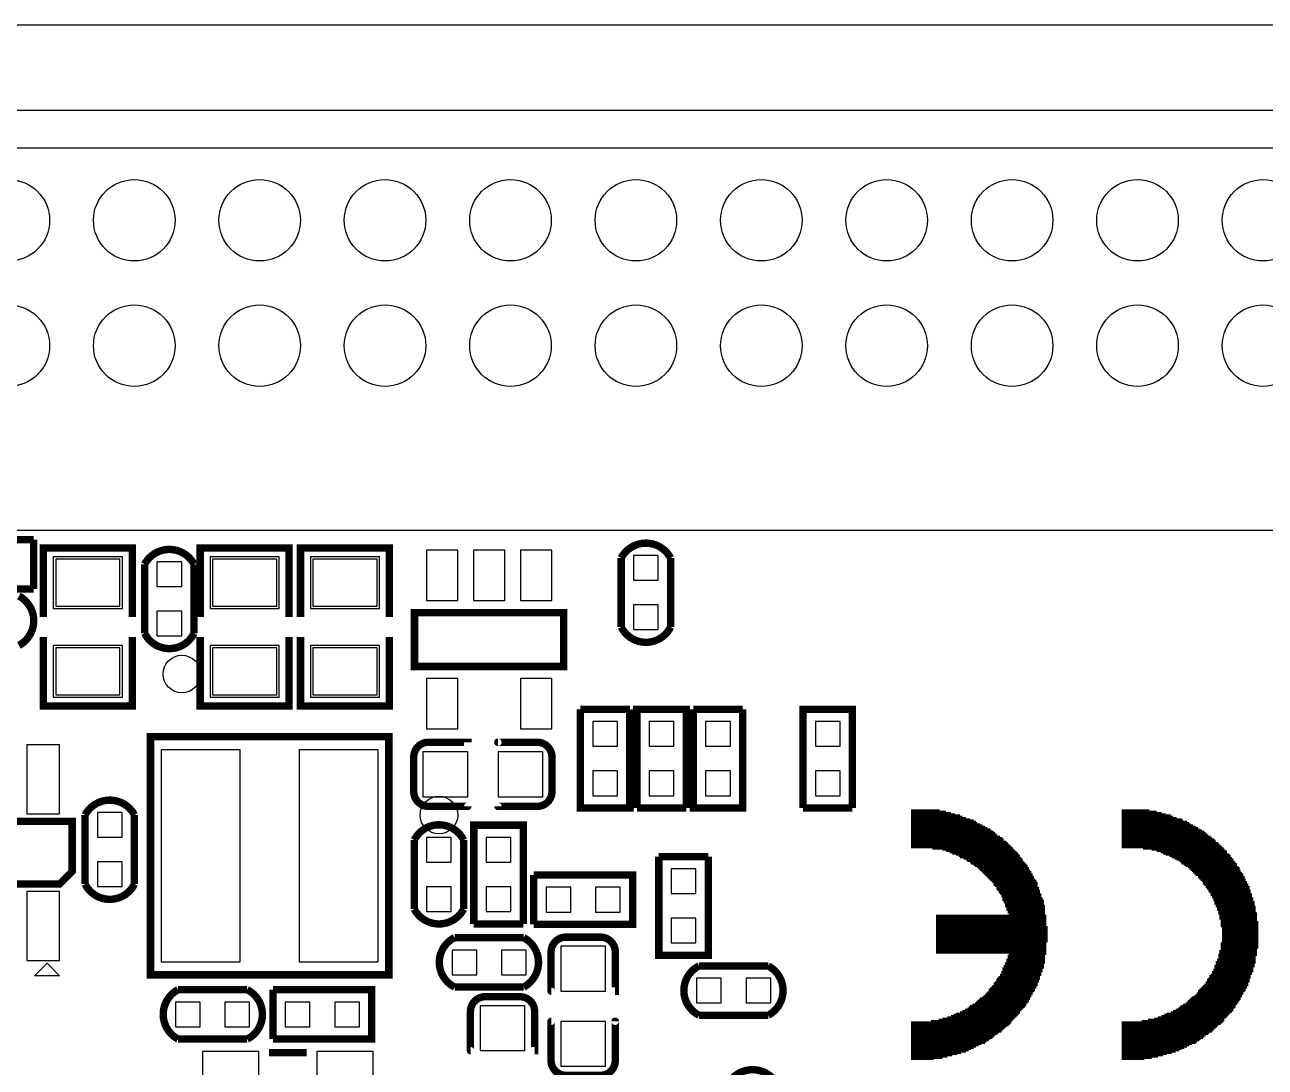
# Model space of a CAD drawing. Extents: x 0 to 85.5, y -2.2 to 58.2.
# Drawn here: x 13.77 to 38.9, y 36.61 to 57.73 of the extents above; entities that cross this region are included whole.
import ezdxf

# ---------------------------------------------------------------- set-up
doc = ezdxf.new("R2010")
doc.units = 0
for name, color, linetype in [('BG_DESIGN_OUTLINE', 251, 'CONTINUOUS'), ('BG_SILKSCREEN_BOTTOM', 85, 'CONTINUOUS'), ('PG_SILKSCREEN_BOTTOM', 23, 'CONTINUOUS'), ('PG_SILKSCREEN_BOTTOM_OUTLINE', 23, 'CONTINUOUS'), ('PIN_BOTTOM', 2, 'CONTINUOUS'), ('PIN_PASTEMASK_BOTTOM', 85, 'CONTINUOUS'), ('PKO_BOTTOM', 234, 'CONTINUOUS'), ('RKI_ALL', 43, 'CONTINUOUS')]:
    doc.layers.add(name, color=color, linetype=linetype)

msp = doc.modelspace()

# ---------------------------------------------------------------- linework, layer by layer
at = {"layer": 'BG_DESIGN_OUTLINE'}
msp.add_lwpolyline([(0, 2.99974), (0, 52.99964, -0.414203), (2.99974, 55.99938), (82.04962, 55.99938, -0.414224), (85.0011, 53.05044), (85.0011, 2.99974, -0.414339), (81.99882, 0), (2.99974, 0, -0.414163)], format="xyb", close=True, dxfattribs=at)
at = {"layer": 'BG_SILKSCREEN_BOTTOM', "const_width": 0.1016}
for points in [[(32.305244, 41.782746), (31.721044, 41.782746)], [(32.432244, 41.757346), (31.721044, 41.757346)], [(32.533844, 41.731946), (31.721044, 41.731946)], [(32.610044, 41.706546), (31.721044, 41.706546)], [(32.711644, 41.681146), (31.721044, 41.681146)], [(32.762444, 41.655746), (31.721044, 41.655746)], [(36.547044, 41.782746), (35.988244, 41.782746)], [(36.699444, 41.757346), (35.988244, 41.757346)], [(36.801044, 41.731946), (35.988244, 41.731946)], [(36.877244, 41.706546), (35.988244, 41.706546)], [(36.978844, 41.681146), (35.988244, 41.681146)], [(37.029644, 41.655746), (35.988244, 41.655746)], [(32.838644, 41.630346), (31.721044, 41.630346)], [(32.914844, 41.604946), (31.721044, 41.604946)], [(32.991044, 41.579546), (31.721044, 41.579546)], [(33.041844, 41.554146), (31.721044, 41.554146)], [(33.067244, 41.528746), (31.721044, 41.528746)], [(33.118044, 41.503346), (31.721044, 41.503346)], [(33.168844, 41.477946), (31.721044, 41.477946)], [(33.219644, 41.452546), (31.721044, 41.452546)], [(33.270444, 41.427146), (31.721044, 41.427146)], [(33.321244, 41.401746), (31.721044, 41.401746)], [(37.105844, 41.630346), (35.988244, 41.630346)], [(37.207444, 41.604946), (35.988244, 41.604946)], [(37.232844, 41.579546), (35.988244, 41.579546)], [(37.309044, 41.554146), (35.988244, 41.554146)], [(37.359844, 41.528746), (35.988244, 41.528746)], [(37.385244, 41.503346), (35.988244, 41.503346)], [(37.436044, 41.477946), (35.988244, 41.477946)], [(37.486844, 41.452546), (35.988244, 41.452546)], [(37.537644, 41.427146), (35.988244, 41.427146)], [(37.563044, 41.401746), (35.988244, 41.401746)], [(33.346644, 41.376346), (31.721044, 41.376346)], [(33.397444, 41.350946), (31.721044, 41.350946)], [(33.422844, 41.325546), (31.721044, 41.325546)], [(33.448244, 41.300146), (31.721044, 41.300146)], [(33.473644, 41.274746), (31.721044, 41.274746)], [(33.524444, 41.249346), (31.721044, 41.249346)], [(33.575244, 41.223946), (31.721044, 41.223946)], [(33.600644, 41.198546), (31.721044, 41.198546)], [(33.600644, 41.173146), (31.721044, 41.173146)], [(37.613844, 41.376346), (35.988244, 41.376346)], [(37.664644, 41.350946), (35.988244, 41.350946)], [(37.690044, 41.325546), (35.988244, 41.325546)], [(37.715444, 41.300146), (35.988244, 41.300146)], [(37.740844, 41.274746), (35.988244, 41.274746)], [(37.791644, 41.249346), (35.988244, 41.249346)], [(37.817044, 41.223946), (35.988244, 41.223946)], [(37.867844, 41.198546), (35.988244, 41.198546)], [(37.893244, 41.173146), (35.988244, 41.173146)], [(33.651444, 41.147746), (31.721044, 41.147746)], [(33.676844, 41.122346), (31.721044, 41.122346)], [(33.702244, 41.096946), (31.721044, 41.096946)], [(33.727644, 41.071546), (32.152844, 41.071546)], [(33.753044, 41.046146), (32.356044, 41.046146)], [(33.778444, 41.020746), (32.432244, 41.020746)], [(33.803844, 40.995346), (32.508444, 40.995346)], [(33.829244, 40.969946), (32.559244, 40.969946)], [(33.854644, 40.944546), (32.635444, 40.944546)], [(33.880044, 40.919146), (32.686244, 40.919146)], [(37.893244, 41.147746), (35.988244, 41.147746)], [(37.944044, 41.122346), (35.988244, 41.122346)], [(37.969444, 41.096946), (35.988244, 41.096946)], [(37.994844, 41.071546), (36.420044, 41.071546)], [(38.020244, 41.046146), (36.597844, 41.046146)], [(38.045644, 41.020746), (36.699444, 41.020746)], [(38.071044, 40.995346), (36.775644, 40.995346)], [(38.096444, 40.969946), (36.826444, 40.969946)], [(38.121844, 40.944546), (36.877244, 40.944546)], [(38.121844, 40.919146), (36.953444, 40.919146)], [(33.905444, 40.893746), (32.711644, 40.893746)], [(33.930844, 40.868346), (32.787844, 40.868346)], [(33.930844, 40.842946), (32.838644, 40.842946)], [(33.956244, 40.817546), (32.864044, 40.817546)], [(33.981644, 40.792146), (32.914844, 40.792146)], [(33.981644, 40.766746), (32.940244, 40.766746)], [(34.007044, 40.741346), (32.991044, 40.741346)], [(34.032444, 40.715946), (33.016444, 40.715946)], [(34.057844, 40.690546), (33.067244, 40.690546)], [(34.083244, 40.665146), (33.092644, 40.665146)], [(38.172644, 40.893746), (37.004244, 40.893746)], [(38.198044, 40.868346), (37.055044, 40.868346)], [(38.198044, 40.842946), (37.105844, 40.842946)], [(38.223444, 40.817546), (37.156644, 40.817546)], [(38.248844, 40.792146), (37.182044, 40.792146)], [(38.248844, 40.766746), (37.207444, 40.766746)], [(38.274244, 40.741346), (37.258244, 40.741346)], [(38.299644, 40.715946), (37.283644, 40.715946)], [(38.325044, 40.690546), (37.334444, 40.690546)], [(38.325044, 40.665146), (37.359844, 40.665146)], [(34.083244, 40.639746), (33.118044, 40.639746)], [(34.108644, 40.614346), (33.143444, 40.614346)], [(34.108644, 40.588946), (33.168844, 40.588946)], [(34.134044, 40.563546), (33.194244, 40.563546)], [(34.159444, 40.538146), (33.219644, 40.538146)], [(34.159444, 40.512746), (33.245044, 40.512746)], [(34.184844, 40.487346), (33.270444, 40.487346)], [(34.184844, 40.461946), (33.295844, 40.461946)], [(34.210244, 40.436546), (33.321244, 40.436546)], [(34.210244, 40.411146), (33.346644, 40.411146)], [(38.350444, 40.639746), (37.385244, 40.639746)], [(38.375844, 40.614346), (37.410644, 40.614346)], [(38.375844, 40.588946), (37.436044, 40.588946)], [(38.401244, 40.563546), (37.461444, 40.563546)], [(38.401244, 40.538146), (37.486844, 40.538146)], [(38.426644, 40.512746), (37.537644, 40.512746)], [(38.452044, 40.487346), (37.537644, 40.487346)], [(38.452044, 40.461946), (37.563044, 40.461946)], [(38.477444, 40.436546), (37.588444, 40.436546)], [(38.477444, 40.411146), (37.613844, 40.411146)], [(34.235644, 40.385746), (33.372044, 40.385746)], [(34.261044, 40.360346), (33.397444, 40.360346)], [(34.261044, 40.334946), (33.397444, 40.334946)], [(34.286444, 40.309546), (33.422844, 40.309546)], [(34.286444, 40.284146), (33.448244, 40.284146)], [(34.286444, 40.258746), (33.448244, 40.258746)], [(34.286444, 40.233346), (33.473644, 40.233346)], [(34.311844, 40.207946), (33.499044, 40.207946)], [(34.311844, 40.182546), (33.499044, 40.182546)], [(34.337244, 40.157146), (33.524444, 40.157146)], [(38.502844, 40.385746), (37.639244, 40.385746)], [(38.502844, 40.360346), (37.639244, 40.360346)], [(38.528244, 40.334946), (37.664644, 40.334946)], [(38.528244, 40.309546), (37.690044, 40.309546)], [(38.553644, 40.284146), (37.690044, 40.284146)], [(38.553644, 40.258746), (37.715444, 40.258746)], [(38.579044, 40.233346), (37.740844, 40.233346)], [(38.579044, 40.207946), (37.740844, 40.207946)], [(38.579044, 40.182546), (37.766244, 40.182546)], [(38.604444, 40.157146), (37.791644, 40.157146)], [(34.337244, 40.131746), (33.549844, 40.131746)], [(34.337244, 40.106346), (33.549844, 40.106346)], [(34.362644, 40.080946), (33.575244, 40.080946)], [(34.362644, 40.055546), (33.575244, 40.055546)], [(34.362644, 40.030146), (33.575244, 40.030146)], [(34.388044, 40.004746), (33.600644, 40.004746)], [(34.388044, 39.979346), (33.600644, 39.979346)], [(34.413444, 39.953946), (33.626044, 39.953946)], [(34.413444, 39.928546), (33.626044, 39.928546)], [(34.413444, 39.903146), (33.626044, 39.903146)], [(38.604444, 40.131746), (37.791644, 40.131746)], [(38.604444, 40.106346), (37.817044, 40.106346)], [(38.629844, 40.080946), (37.817044, 40.080946)], [(38.629844, 40.055546), (37.842444, 40.055546)], [(38.629844, 40.030146), (37.842444, 40.030146)], [(38.655244, 40.004746), (37.867844, 40.004746)], [(38.655244, 39.979346), (37.867844, 39.979346)], [(38.655244, 39.953946), (37.867844, 39.953946)], [(38.680644, 39.928546), (37.893244, 39.928546)], [(38.680644, 39.903146), (37.893244, 39.903146)], [(34.464244, 39.649146), (32.229044, 39.649146)], [(34.413444, 39.877746), (33.651444, 39.877746)], [(34.438844, 39.852346), (33.651444, 39.852346)], [(34.438844, 39.826946), (33.651444, 39.826946)], [(34.438844, 39.801546), (33.676844, 39.801546)], [(34.438844, 39.776146), (33.676844, 39.776146)], [(34.438844, 39.750746), (33.702244, 39.750746)], [(34.438844, 39.725346), (33.702244, 39.725346)], [(34.438844, 39.699946), (33.702244, 39.699946)], [(34.438844, 39.674546), (33.702244, 39.674546)], [(38.680644, 39.877746), (37.918644, 39.877746)], [(38.680644, 39.852346), (37.918644, 39.852346)], [(38.706044, 39.826946), (37.918644, 39.826946)], [(38.706044, 39.801546), (37.944044, 39.801546)], [(38.706044, 39.776146), (37.944044, 39.776146)], [(38.706044, 39.750746), (37.944044, 39.750746)], [(38.706044, 39.725346), (37.969444, 39.725346)], [(38.731444, 39.699946), (37.969444, 39.699946)], [(38.731444, 39.674546), (37.969444, 39.674546)], [(38.731444, 39.649146), (37.969444, 39.649146)], [(34.464244, 39.623746), (32.229044, 39.623746)], [(34.464244, 39.598346), (32.229044, 39.598346)], [(34.464244, 39.572946), (32.229044, 39.572946)], [(34.464244, 39.547546), (32.229044, 39.547546)], [(34.464244, 39.522146), (32.229044, 39.522146)], [(34.464244, 39.496746), (32.229044, 39.496746)], [(34.464244, 39.471346), (32.229044, 39.471346)], [(34.464244, 39.445946), (32.229044, 39.445946)], [(34.489644, 39.420546), (32.229044, 39.420546)], [(34.489644, 39.395146), (32.229044, 39.395146)], [(38.731444, 39.623746), (37.994844, 39.623746)], [(38.731444, 39.598346), (37.994844, 39.598346)], [(38.731444, 39.572946), (37.994844, 39.572946)], [(38.731444, 39.547546), (37.994844, 39.547546)], [(38.756844, 39.522146), (37.994844, 39.522146)], [(38.756844, 39.496746), (37.994844, 39.496746)], [(38.756844, 39.471346), (38.020244, 39.471346)], [(38.756844, 39.445946), (38.020244, 39.445946)], [(38.756844, 39.420546), (38.020244, 39.420546)], [(38.756844, 39.395146), (38.020244, 39.395146)], [(34.489644, 39.369746), (32.229044, 39.369746)], [(34.489644, 39.344346), (32.229044, 39.344346)], [(34.489644, 39.318946), (32.229044, 39.318946)], [(34.489644, 39.293546), (32.229044, 39.293546)], [(34.489644, 39.268146), (32.229044, 39.268146)], [(34.489644, 39.242746), (32.229044, 39.242746)], [(34.489644, 39.217346), (32.229044, 39.217346)], [(34.489644, 39.191946), (32.229044, 39.191946)], [(34.464244, 39.166546), (32.229044, 39.166546)], [(34.464244, 39.141146), (32.229044, 39.141146)], [(38.756844, 39.369746), (38.020244, 39.369746)], [(38.756844, 39.344346), (38.020244, 39.344346)], [(38.756844, 39.318946), (38.020244, 39.318946)], [(38.756844, 39.293546), (38.020244, 39.293546)], [(38.756844, 39.268146), (38.020244, 39.268146)], [(38.756844, 39.242746), (38.020244, 39.242746)], [(38.756844, 39.217346), (38.020244, 39.217346)], [(38.756844, 39.191946), (38.020244, 39.191946)], [(38.756844, 39.166546), (38.020244, 39.166546)], [(38.756844, 39.141146), (38.020244, 39.141146)], [(34.464244, 39.115746), (32.229044, 39.115746)], [(34.464244, 39.090346), (32.229044, 39.090346)], [(34.464244, 39.064946), (32.229044, 39.064946)], [(34.464244, 39.039546), (32.229044, 39.039546)], [(34.464244, 39.014146), (32.229044, 39.014146)], [(34.464244, 38.988746), (32.229044, 38.988746)], [(34.464244, 38.963346), (32.229044, 38.963346)], [(34.464244, 38.937946), (33.702244, 38.937946)], [(34.438844, 38.912546), (33.702244, 38.912546)], [(38.731444, 38.937946), (37.969444, 38.937946)], [(38.731444, 38.912546), (37.969444, 38.912546)], [(38.756844, 39.090346), (37.994844, 39.090346)], [(38.756844, 39.064946), (37.994844, 39.064946)], [(38.731444, 39.039546), (37.994844, 39.039546)], [(38.731444, 39.014146), (37.994844, 39.014146)], [(38.731444, 38.988746), (37.994844, 38.988746)], [(38.731444, 38.963346), (37.994844, 38.963346)], [(38.756844, 39.115746), (38.020244, 39.115746)], [(34.413444, 38.683946), (33.626044, 38.683946)], [(34.413444, 38.658546), (33.626044, 38.658546)], [(34.438844, 38.760146), (33.651444, 38.760146)], [(34.413444, 38.734746), (33.651444, 38.734746)], [(34.413444, 38.709346), (33.651444, 38.709346)], [(34.438844, 38.836346), (33.676844, 38.836346)], [(34.438844, 38.810946), (33.676844, 38.810946)], [(34.438844, 38.785546), (33.676844, 38.785546)], [(34.438844, 38.887146), (33.702244, 38.887146)], [(34.438844, 38.861746), (33.702244, 38.861746)], [(38.680644, 38.709346), (37.893244, 38.709346)], [(38.680644, 38.683946), (37.893244, 38.683946)], [(38.655244, 38.658546), (37.893244, 38.658546)], [(38.706044, 38.760146), (37.918644, 38.760146)], [(38.680644, 38.734746), (37.918644, 38.734746)], [(38.706044, 38.861746), (37.944044, 38.861746)], [(38.706044, 38.836346), (37.944044, 38.836346)], [(38.706044, 38.810946), (37.944044, 38.810946)], [(38.706044, 38.785546), (37.944044, 38.785546)], [(38.706044, 38.887146), (37.969444, 38.887146)], [(34.311844, 38.404546), (33.499044, 38.404546)], [(34.337244, 38.455346), (33.524444, 38.455346)], [(34.337244, 38.429946), (33.524444, 38.429946)], [(34.362644, 38.506146), (33.549844, 38.506146)], [(34.337244, 38.480746), (33.549844, 38.480746)], [(34.388044, 38.582346), (33.575244, 38.582346)], [(34.362644, 38.556946), (33.575244, 38.556946)], [(34.362644, 38.531546), (33.575244, 38.531546)], [(34.388044, 38.633146), (33.600644, 38.633146)], [(34.388044, 38.607746), (33.600644, 38.607746)], [(38.579044, 38.429946), (37.766244, 38.429946)], [(38.579044, 38.404546), (37.766244, 38.404546)], [(38.604444, 38.455346), (37.791644, 38.455346)], [(38.604444, 38.506146), (37.817044, 38.506146)], [(38.604444, 38.480746), (37.817044, 38.480746)], [(38.629844, 38.556946), (37.842444, 38.556946)], [(38.629844, 38.531546), (37.842444, 38.531546)], [(38.655244, 38.633146), (37.867844, 38.633146)], [(38.655244, 38.607746), (37.867844, 38.607746)], [(38.655244, 38.582346), (37.867844, 38.582346)], [(34.184844, 38.150546), (33.295844, 38.150546)], [(34.210244, 38.175946), (33.321244, 38.175946)], [(34.235644, 38.201346), (33.346644, 38.201346)], [(34.235644, 38.226746), (33.372044, 38.226746)], [(34.261044, 38.277546), (33.397444, 38.277546)], [(34.261044, 38.252146), (33.397444, 38.252146)], [(34.286444, 38.302946), (33.422844, 38.302946)], [(34.286444, 38.353746), (33.448244, 38.353746)], [(34.286444, 38.328346), (33.448244, 38.328346)], [(34.311844, 38.379146), (33.473644, 38.379146)], [(38.452044, 38.150546), (37.563044, 38.150546)], [(38.477444, 38.175946), (37.588444, 38.175946)], [(38.502844, 38.201346), (37.613844, 38.201346)], [(38.502844, 38.226746), (37.639244, 38.226746)], [(38.528244, 38.252146), (37.664644, 38.252146)], [(38.553644, 38.302946), (37.690044, 38.302946)], [(38.528244, 38.277546), (37.690044, 38.277546)], [(38.553644, 38.353746), (37.715444, 38.353746)], [(38.553644, 38.328346), (37.715444, 38.328346)], [(38.579044, 38.379146), (37.740844, 38.379146)], [(34.057844, 37.896546), (33.041844, 37.896546)], [(34.057844, 37.921946), (33.067244, 37.921946)], [(34.083244, 37.947346), (33.092644, 37.947346)], [(34.108644, 37.972746), (33.118044, 37.972746)], [(34.108644, 37.998146), (33.168844, 37.998146)], [(34.134044, 38.023546), (33.194244, 38.023546)], [(34.134044, 38.048946), (33.219644, 38.048946)], [(34.159444, 38.074346), (33.245044, 38.074346)], [(34.159444, 38.099746), (33.270444, 38.099746)], [(34.184844, 38.125146), (33.295844, 38.125146)], [(38.299644, 37.896546), (37.309044, 37.896546)], [(38.325044, 37.921946), (37.334444, 37.921946)], [(38.350444, 37.947346), (37.359844, 37.947346)], [(38.350444, 37.972746), (37.385244, 37.972746)], [(38.375844, 37.998146), (37.410644, 37.998146)], [(38.401244, 38.023546), (37.461444, 38.023546)], [(38.401244, 38.048946), (37.486844, 38.048946)], [(38.426644, 38.074346), (37.512244, 38.074346)], [(38.452044, 38.125146), (37.537644, 38.125146)], [(38.426644, 38.099746), (37.537644, 38.099746)], [(33.829244, 37.642546), (32.584644, 37.642546)], [(33.854644, 37.667946), (32.635444, 37.667946)], [(33.880044, 37.693346), (32.711644, 37.693346)], [(33.905444, 37.718746), (32.762444, 37.718746)], [(33.930844, 37.744146), (32.813244, 37.744146)], [(33.930844, 37.769546), (32.864044, 37.769546)], [(33.956244, 37.794946), (32.889444, 37.794946)], [(33.981644, 37.820346), (32.914844, 37.820346)], [(34.007044, 37.845746), (32.965644, 37.845746)], [(34.032444, 37.871146), (33.016444, 37.871146)], [(38.096444, 37.642546), (36.851844, 37.642546)], [(38.121844, 37.667946), (36.902644, 37.667946)], [(38.147244, 37.693346), (36.978844, 37.693346)], [(38.172644, 37.718746), (37.029644, 37.718746)], [(38.198044, 37.744146), (37.080444, 37.744146)], [(38.223444, 37.769546), (37.131244, 37.769546)], [(38.248844, 37.794946), (37.156644, 37.794946)], [(38.248844, 37.820346), (37.182044, 37.820346)], [(38.274244, 37.845746), (37.232844, 37.845746)], [(38.299644, 37.871146), (37.283644, 37.871146)], [(33.702244, 37.490146), (31.721044, 37.490146)], [(33.651444, 37.464746), (31.721044, 37.464746)], [(33.626044, 37.439346), (31.721044, 37.439346)], [(33.600644, 37.413946), (31.721044, 37.413946)], [(33.575244, 37.388546), (31.721044, 37.388546)], [(33.727644, 37.515546), (32.127444, 37.515546)], [(33.753044, 37.540946), (32.279844, 37.540946)], [(33.753044, 37.566346), (32.356044, 37.566346)], [(33.778444, 37.591746), (32.457644, 37.591746)], [(33.803844, 37.617146), (32.533844, 37.617146)], [(37.944044, 37.490146), (35.988244, 37.490146)], [(37.918644, 37.464746), (35.988244, 37.464746)], [(37.893244, 37.439346), (35.988244, 37.439346)], [(37.867844, 37.413946), (35.988244, 37.413946)], [(37.842444, 37.388546), (35.988244, 37.388546)], [(37.994844, 37.515546), (36.394644, 37.515546)], [(38.020244, 37.540946), (36.521644, 37.540946)], [(38.045644, 37.566346), (36.648644, 37.566346)], [(38.071044, 37.591746), (36.724844, 37.591746)], [(38.071044, 37.617146), (36.801044, 37.617146)], [(33.549844, 37.363146), (31.721044, 37.363146)], [(33.499044, 37.337746), (31.721044, 37.337746)], [(33.473644, 37.312346), (31.721044, 37.312346)], [(33.422844, 37.286946), (31.721044, 37.286946)], [(33.397444, 37.261546), (31.721044, 37.261546)], [(33.372044, 37.236146), (31.721044, 37.236146)], [(33.321244, 37.210746), (31.721044, 37.210746)], [(33.295844, 37.185346), (31.721044, 37.185346)], [(33.245044, 37.159946), (31.721044, 37.159946)], [(33.219644, 37.134546), (31.721044, 37.134546)], [(37.817044, 37.363146), (35.988244, 37.363146)], [(37.766244, 37.337746), (35.988244, 37.337746)], [(37.740844, 37.312346), (35.988244, 37.312346)], [(37.690044, 37.286946), (35.988244, 37.286946)], [(37.664644, 37.261546), (35.988244, 37.261546)], [(37.639244, 37.236146), (35.988244, 37.236146)], [(37.588444, 37.210746), (35.988244, 37.210746)], [(37.563044, 37.185346), (35.988244, 37.185346)], [(37.512244, 37.159946), (35.988244, 37.159946)], [(37.486844, 37.134546), (35.988244, 37.134546)], [(33.143444, 37.109146), (31.721044, 37.109146)], [(33.092644, 37.083746), (31.721044, 37.083746)], [(33.041844, 37.058346), (31.721044, 37.058346)], [(32.991044, 37.032946), (31.721044, 37.032946)], [(32.940244, 37.007546), (31.721044, 37.007546)], [(32.889444, 36.982146), (31.721044, 36.982146)], [(32.838644, 36.956746), (31.721044, 36.956746)], [(32.737044, 36.931346), (31.721044, 36.931346)], [(32.660844, 36.905946), (31.721044, 36.905946)], [(32.559244, 36.880546), (31.721044, 36.880546)], [(37.410644, 37.109146), (35.988244, 37.109146)], [(37.359844, 37.083746), (35.988244, 37.083746)], [(37.309044, 37.058346), (35.988244, 37.058346)], [(37.258244, 37.032946), (35.988244, 37.032946)], [(37.207444, 37.007546), (35.988244, 37.007546)], [(37.156644, 36.982146), (35.988244, 36.982146)], [(37.080444, 36.956746), (35.988244, 36.956746)], [(37.004244, 36.931346), (35.988244, 36.931346)], [(36.902644, 36.905946), (35.988244, 36.905946)], [(36.826444, 36.880546), (35.988244, 36.880546)], [(32.457644, 36.855146), (31.721044, 36.855146)], [(32.356044, 36.829746), (31.721044, 36.829746)], [(32.178244, 36.804346), (31.721044, 36.804346)], [(36.724844, 36.855146), (35.988244, 36.855146)], [(36.597844, 36.829746), (35.988244, 36.829746)], [(36.445444, 36.804346), (35.988244, 36.804346)]]:
    msp.add_lwpolyline(points, dxfattribs=at)
at = {"layer": 'PG_SILKSCREEN_BOTTOM'}
for points, const_width in [([(14.149578, 45.729398), (14.149578, 47.129446), (15.949422, 47.129446), (15.949422, 45.729398)], 0.150114), ([(19.124422, 45.729398), (19.124422, 47.129446), (17.324578, 47.129446), (17.324578, 45.729398)], 0.150114), ([(21.156422, 45.729398), (21.156422, 47.129446), (19.356578, 47.129446), (19.356578, 45.729398)], 0.150114), ([(21.6662, 45.8216), (21.6662, 44.7294), (24.6888, 44.7294), (24.6888, 45.8216), (21.6662, 45.8216)], 0.14986), ([(14.149578, 45.329602), (14.149578, 43.929554), (15.949422, 43.929554), (15.949422, 45.329602)], 0.150114), ([(19.124422, 45.329602), (19.124422, 43.929554), (17.324578, 43.929554), (17.324578, 45.329602)], 0.150114), ([(21.156422, 45.329602), (21.156422, 43.929554), (19.356578, 43.929554), (19.356578, 45.329602)], 0.150114), ([(16.3195, 38.481), (21.1455, 38.481), (21.1455, 43.307), (16.3195, 43.307), (16.3195, 38.481)], 0.1524), ([(14.732, 41.5925), (11.684, 41.5925), (11.684, 40.3225), (14.478, 40.3225), (14.732, 40.5765), (14.732, 41.5925)], 0.14986), ([(19.4818, 36.9062), (18.7198, 36.9062)], 0.150114)]:
    msp.add_lwpolyline(points, dxfattribs=dict(at, const_width=const_width))
at = {"layer": 'PG_SILKSCREEN_BOTTOM', "const_width": 0.150114}
for points in [[(22.7457, 43.1927), (22.7457, 43.194986), (21.950426, 43.194986, 0.414141), (21.650452, 42.895012), (21.650452, 42.194988, 0.414141), (21.950426, 41.895014), (22.743414, 41.895014, 0.414214), (22.7457, 41.8973)], [(23.3553, 43.1927, -1), (23.3553, 43.194986), (24.150574, 43.194986, -0.414141), (24.450548, 42.895012), (24.450548, 42.194988, -0.414141), (24.150574, 41.895014), (23.357586, 41.895014, -0.414214), (23.3553, 41.8973)], [(25.7302, 38.1508), (25.732486, 38.1508), (25.732486, 38.946074, 0.414141), (25.432512, 39.246048), (24.732488, 39.246048, 0.414141), (24.432514, 38.946074), (24.432514, 38.153086, 0.414214), (24.4348, 38.1508)], [(24.09698, 36.9443), (24.099266, 36.9443), (24.099266, 37.739574, 0.414141), (23.799292, 38.039548), (23.099268, 38.039548, 0.414141), (22.799294, 37.739574), (22.799294, 36.946586, 0.414214), (22.80158, 36.9443)], [(25.7302, 37.5412, -1), (25.732486, 37.5412), (25.732486, 36.745926, -0.414141), (25.432512, 36.445952), (24.732488, 36.445952, -0.414141), (24.432514, 36.745926), (24.432514, 37.538914, -0.414214), (24.4348, 37.5412)]]:
    msp.add_lwpolyline(points, format="xyb", dxfattribs=at)
at = {"layer": 'PG_SILKSCREEN_BOTTOM'}
msp.add_lwpolyline([(14.224, 38.717474), (14.478, 38.463474), (13.97, 38.463474)], close=True, dxfattribs=at)
at = {"layer": 'PG_SILKSCREEN_BOTTOM_OUTLINE', "const_width": 0.150114}
for points in [[(13.95476, 46.29912), (11.95324, 46.29912), (11.95324, 47.29988), (13.95476, 47.29988)], [(13.95476, 47.29988), (13.95476, 46.29912)], [(25.852374, 45.527976), (25.852374, 46.928024)], [(26.852626, 45.527976), (26.852626, 46.928024)], [(16.200374, 45.400976), (16.200374, 46.801024)], [(17.200626, 45.400976), (17.200626, 46.801024)], [(26.02738, 43.86326), (26.02738, 41.86174), (25.02662, 41.86174), (25.02662, 43.86326)], [(25.02662, 43.86326), (26.02738, 43.86326)], [(26.16962, 41.86174), (26.16962, 43.86326), (27.17038, 43.86326), (27.17038, 41.86174)], [(28.31338, 43.86326), (28.31338, 41.86174), (27.31262, 41.86174), (27.31262, 43.86326)], [(27.31262, 43.86326), (28.31338, 43.86326)], [(29.53512, 41.86174), (29.53512, 43.86326), (30.53588, 43.86326), (30.53588, 41.86174)], [(14.993874, 40.320976), (14.993874, 41.721024)], [(15.994126, 40.320976), (15.994126, 41.721024)], [(27.17038, 41.86174), (26.16962, 41.86174)], [(30.53588, 41.86174), (29.53512, 41.86174)], [(22.86762, 39.51224), (22.86762, 41.51376), (23.86838, 41.51376), (23.86838, 39.51224)], [(21.661374, 41.213024), (21.661374, 39.812976)], [(22.661626, 41.213024), (22.661626, 39.812976)], [(27.61488, 40.87876), (27.61488, 38.87724), (26.61412, 38.87724), (26.61412, 40.87876)], [(26.61412, 40.87876), (27.61488, 40.87876)], [(24.08174, 40.50538), (26.08326, 40.50538), (26.08326, 39.50462), (24.08174, 39.50462)], [(24.08174, 39.50462), (24.08174, 40.50538)], [(23.86838, 39.51224), (22.86762, 39.51224)], [(22.477476, 39.235126), (23.877524, 39.235126)], [(27.430476, 38.663626), (28.830524, 38.663626)], [(18.276824, 38.181026), (16.876776, 38.181026)], [(18.79854, 38.18128), (20.80006, 38.18128), (20.80006, 37.18052), (18.79854, 37.18052)], [(18.79854, 37.18052), (18.79854, 38.18128)], [(22.477476, 38.234874), (23.877524, 38.234874)], [(27.430476, 37.663374), (28.830524, 37.663374)], [(18.276824, 37.180774), (16.876776, 37.180774)]]:
    msp.add_lwpolyline(points, dxfattribs=at)
for points in [[(26.852626, 46.928024, 0.600046), (25.852374, 46.928024)], [(17.200626, 46.801024, 0.600046), (16.200374, 46.801024)], [(13.654024, 45.156374, 0.600046), (13.654024, 46.156626)], [(17.200626, 45.400976, -0.618077), (16.200374, 45.400976)], [(26.852626, 45.527976, -0.618077), (25.852374, 45.527976)], [(15.994126, 41.721024, 0.600046), (14.993874, 41.721024)], [(21.661374, 41.213024, -0.618077), (22.661626, 41.213024)], [(15.994126, 40.320976, -0.618077), (14.993874, 40.320976)], [(21.661374, 39.812976, 0.600046), (22.661626, 39.812976)], [(22.477476, 38.234874, -0.618077), (22.477476, 39.235126)], [(23.877524, 38.234874, 0.600046), (23.877524, 39.235126)], [(27.430476, 37.663374, -0.618077), (27.430476, 38.663626)], [(28.830524, 37.663374, 0.600046), (28.830524, 38.663626)], [(16.876776, 38.181026, 0.600046), (16.876776, 37.180774)], [(18.276824, 38.181026, -0.618077), (18.276824, 37.180774)], [(29.011626, 36.260024, 0.600046), (28.011374, 36.260024)]]:
    msp.add_lwpolyline(points, format="xyb", dxfattribs=at)
at = {"layer": 'PIN_BOTTOM'}
for points in [[(22.54504, 47.08398), (21.91004, 47.08398), (21.91004, 46.06798), (22.54504, 46.06798)], [(23.495, 47.08398), (22.86, 47.08398), (22.86, 46.06798), (23.495, 46.06798)], [(24.44496, 47.08398), (23.80996, 47.08398), (23.80996, 46.06798), (24.44496, 46.06798)], [(15.74927, 46.95317), (14.34973, 46.95317), (14.34973, 45.90415), (15.74927, 45.90415)], [(16.45031, 46.35119), (16.95069, 46.35119), (16.95069, 46.85157), (16.45031, 46.85157)], [(17.52473, 45.90415), (18.92427, 45.90415), (18.92427, 46.95317), (17.52473, 46.95317)], [(19.55673, 45.90415), (20.95627, 45.90415), (20.95627, 46.95317), (19.55673, 46.95317)], [(26.10231, 46.47819), (26.60269, 46.47819), (26.60269, 46.97857), (26.10231, 46.97857)], [(26.10231, 45.47743), (26.60269, 45.47743), (26.60269, 45.97781), (26.10231, 45.97781)], [(16.45031, 45.35043), (16.95069, 45.35043), (16.95069, 45.85081), (16.45031, 45.85081)], [(15.74927, 45.15485), (14.34973, 45.15485), (14.34973, 44.10583), (15.74927, 44.10583)], [(17.52473, 44.10583), (18.92427, 44.10583), (18.92427, 45.15485), (17.52473, 45.15485)], [(19.55673, 44.10583), (20.95627, 44.10583), (20.95627, 45.15485), (19.55673, 45.15485)], [(22.54504, 44.48302), (21.91004, 44.48302), (21.91004, 43.46702), (22.54504, 43.46702)], [(24.44496, 44.48302), (23.80996, 44.48302), (23.80996, 43.46702), (24.44496, 43.46702)], [(25.77719, 43.61307), (25.27681, 43.61307), (25.27681, 43.11269), (25.77719, 43.11269)], [(26.41981, 43.11269), (26.92019, 43.11269), (26.92019, 43.61307), (26.41981, 43.61307)], [(28.06319, 43.61307), (27.56281, 43.61307), (27.56281, 43.11269), (28.06319, 43.11269)], [(29.78531, 43.11269), (30.28569, 43.11269), (30.28569, 43.61307), (29.78531, 43.61307)], [(14.478, 41.7449), (14.478, 43.1419), (13.8176, 43.1419), (13.8176, 41.7449)], [(16.53286, 43.04411), (16.53286, 38.74389), (18.13306, 38.74389), (18.13306, 43.04411)], [(19.33194, 43.04411), (19.33194, 38.74389), (20.93214, 38.74389), (20.93214, 43.04411)], [(21.83384, 42.09034), (22.74316, 42.09034), (22.74316, 42.99966), (21.83384, 42.99966)], [(23.35784, 42.09034), (24.26716, 42.09034), (24.26716, 42.99966), (23.35784, 42.99966)], [(25.77719, 42.61231), (25.27681, 42.61231), (25.27681, 42.11193), (25.77719, 42.11193)], [(26.41981, 42.11193), (26.92019, 42.11193), (26.92019, 42.61231), (26.41981, 42.61231)], [(28.06319, 42.61231), (27.56281, 42.61231), (27.56281, 42.11193), (28.06319, 42.11193)], [(29.78531, 42.11193), (30.28569, 42.11193), (30.28569, 42.61231), (29.78531, 42.61231)], [(15.24381, 41.27119), (15.74419, 41.27119), (15.74419, 41.77157), (15.24381, 41.77157)], [(22.41169, 41.26357), (21.91131, 41.26357), (21.91131, 40.76319), (22.41169, 40.76319)], [(23.11781, 40.76319), (23.61819, 40.76319), (23.61819, 41.26357), (23.11781, 41.26357)], [(15.24381, 40.27043), (15.74419, 40.27043), (15.74419, 40.77081), (15.24381, 40.77081)], [(27.36469, 40.62857), (26.86431, 40.62857), (26.86431, 40.12819), (27.36469, 40.12819)], [(22.41169, 40.26281), (21.91131, 40.26281), (21.91131, 39.76243), (22.41169, 39.76243)], [(23.11781, 39.76243), (23.61819, 39.76243), (23.61819, 40.26281), (23.11781, 40.26281)], [(24.33193, 40.25519), (24.33193, 39.75481), (24.83231, 39.75481), (24.83231, 40.25519)], [(25.33269, 40.25519), (25.33269, 39.75481), (25.83307, 39.75481), (25.83307, 40.25519)], [(14.478, 38.7731), (14.478, 40.1701), (13.8176, 40.1701), (13.8176, 38.7731)], [(27.36469, 39.62781), (26.86431, 39.62781), (26.86431, 39.12743), (27.36469, 39.12743)], [(22.42693, 38.98519), (22.42693, 38.48481), (22.92731, 38.48481), (22.92731, 38.98519)], [(23.42769, 38.98519), (23.42769, 38.48481), (23.92807, 38.48481), (23.92807, 38.98519)], [(24.62784, 39.06266), (24.62784, 38.15334), (25.53716, 38.15334), (25.53716, 39.06266)], [(27.37993, 38.41369), (27.37993, 37.91331), (27.88031, 37.91331), (27.88031, 38.41369)], [(28.38069, 38.41369), (28.38069, 37.91331), (28.88107, 37.91331), (28.88107, 38.41369)], [(17.32661, 37.43071), (17.32661, 37.93109), (16.82623, 37.93109), (16.82623, 37.43071)], [(18.32737, 37.43071), (18.32737, 37.93109), (17.82699, 37.93109), (17.82699, 37.43071)], [(19.04873, 37.93109), (19.04873, 37.43071), (19.54911, 37.43071), (19.54911, 37.93109)], [(20.04949, 37.93109), (20.04949, 37.43071), (20.54987, 37.43071), (20.54987, 37.93109)], [(22.99462, 37.85616), (22.99462, 36.94684), (23.90394, 36.94684), (23.90394, 37.85616)], [(24.62784, 37.53866), (24.62784, 36.62934), (25.53716, 36.62934), (25.53716, 37.53866)], [(17.3736, 35.9664), (18.5166, 35.9664), (18.5166, 36.9316), (17.3736, 36.9316)], [(19.685, 35.9664), (20.828, 35.9664), (20.828, 36.9316), (19.685, 36.9316)]]:
    msp.add_lwpolyline(points, close=True, dxfattribs=at)
for centre, radius in [((13.450062, 53.770022), 0.8255), ((15.990062, 53.770022), 0.8255), ((18.530062, 53.770022), 0.8255), ((21.070062, 53.770022), 0.8255), ((23.610062, 53.770022), 0.8255), ((26.150062, 53.770022), 0.8255), ((28.690062, 53.770022), 0.8255), ((31.230062, 53.770022), 0.8255), ((33.770062, 53.770022), 0.8255), ((36.310062, 53.770022), 0.8255), ((38.850062, 53.770022), 0.8255), ((13.450062, 51.230022), 0.8255), ((15.990062, 51.230022), 0.8255), ((18.530062, 51.230022), 0.8255), ((21.070062, 51.230022), 0.8255), ((23.610062, 51.230022), 0.8255), ((26.150062, 51.230022), 0.8255), ((28.690062, 51.230022), 0.8255), ((31.230062, 51.230022), 0.8255), ((33.770062, 51.230022), 0.8255), ((36.310062, 51.230022), 0.8255), ((38.850062, 51.230022), 0.8255), ((16.9545, 44.577), 0.381), ((22.1615, 41.7195), 0.381)]:
    msp.add_circle(centre, radius, dxfattribs=at)
at = {"layer": 'PIN_PASTEMASK_BOTTOM'}
for points in [[(22.54504, 47.08398), (21.91004, 47.08398), (21.91004, 46.06798), (22.54504, 46.06798)], [(23.495, 47.08398), (22.86, 47.08398), (22.86, 46.06798), (23.495, 46.06798)], [(24.44496, 47.08398), (23.80996, 47.08398), (23.80996, 46.06798), (24.44496, 46.06798)], [(15.69974, 46.90364), (14.39926, 46.90364), (14.39926, 45.95368), (15.69974, 45.95368)], [(16.45031, 46.35119), (16.95069, 46.35119), (16.95069, 46.85157), (16.45031, 46.85157)], [(17.57426, 45.95368), (18.87474, 45.95368), (18.87474, 46.90364), (17.57426, 46.90364)], [(19.60626, 45.95368), (20.90674, 45.95368), (20.90674, 46.90364), (19.60626, 46.90364)], [(26.10231, 46.47819), (26.60269, 46.47819), (26.60269, 46.97857), (26.10231, 46.97857)], [(26.10231, 45.47743), (26.60269, 45.47743), (26.60269, 45.97781), (26.10231, 45.97781)], [(16.45031, 45.35043), (16.95069, 45.35043), (16.95069, 45.85081), (16.45031, 45.85081)], [(15.69974, 45.10532), (14.39926, 45.10532), (14.39926, 44.15536), (15.69974, 44.15536)], [(17.57426, 44.15536), (18.87474, 44.15536), (18.87474, 45.10532), (17.57426, 45.10532)], [(19.60626, 44.15536), (20.90674, 44.15536), (20.90674, 45.10532), (19.60626, 45.10532)], [(22.54504, 44.48302), (21.91004, 44.48302), (21.91004, 43.46702), (22.54504, 43.46702)], [(24.44496, 44.48302), (23.80996, 44.48302), (23.80996, 43.46702), (24.44496, 43.46702)], [(25.77719, 43.61307), (25.27681, 43.61307), (25.27681, 43.11269), (25.77719, 43.11269)], [(26.41981, 43.11269), (26.92019, 43.11269), (26.92019, 43.61307), (26.41981, 43.61307)], [(28.06319, 43.61307), (27.56281, 43.61307), (27.56281, 43.11269), (28.06319, 43.11269)], [(29.78531, 43.11269), (30.28569, 43.11269), (30.28569, 43.61307), (29.78531, 43.61307)], [(14.478, 41.7449), (14.478, 43.1419), (13.8176, 43.1419), (13.8176, 41.7449)], [(16.53286, 43.04411), (16.53286, 38.74389), (18.13306, 38.74389), (18.13306, 43.04411)], [(19.33194, 43.04411), (19.33194, 38.74389), (20.93214, 38.74389), (20.93214, 43.04411)], [(21.83384, 42.09034), (22.74316, 42.09034), (22.74316, 42.99966), (21.83384, 42.99966)], [(23.35784, 42.09034), (24.26716, 42.09034), (24.26716, 42.99966), (23.35784, 42.99966)], [(25.77719, 42.61231), (25.27681, 42.61231), (25.27681, 42.11193), (25.77719, 42.11193)], [(26.41981, 42.11193), (26.92019, 42.11193), (26.92019, 42.61231), (26.41981, 42.61231)], [(28.06319, 42.61231), (27.56281, 42.61231), (27.56281, 42.11193), (28.06319, 42.11193)], [(29.78531, 42.11193), (30.28569, 42.11193), (30.28569, 42.61231), (29.78531, 42.61231)], [(15.24381, 41.27119), (15.74419, 41.27119), (15.74419, 41.77157), (15.24381, 41.77157)], [(22.41169, 41.26357), (21.91131, 41.26357), (21.91131, 40.76319), (22.41169, 40.76319)], [(23.11781, 40.76319), (23.61819, 40.76319), (23.61819, 41.26357), (23.11781, 41.26357)], [(15.24381, 40.27043), (15.74419, 40.27043), (15.74419, 40.77081), (15.24381, 40.77081)], [(27.36469, 40.62857), (26.86431, 40.62857), (26.86431, 40.12819), (27.36469, 40.12819)], [(22.41169, 40.26281), (21.91131, 40.26281), (21.91131, 39.76243), (22.41169, 39.76243)], [(23.11781, 39.76243), (23.61819, 39.76243), (23.61819, 40.26281), (23.11781, 40.26281)], [(24.33193, 40.25519), (24.33193, 39.75481), (24.83231, 39.75481), (24.83231, 40.25519)], [(25.33269, 40.25519), (25.33269, 39.75481), (25.83307, 39.75481), (25.83307, 40.25519)], [(14.478, 38.7731), (14.478, 40.1701), (13.8176, 40.1701), (13.8176, 38.7731)], [(27.36469, 39.62781), (26.86431, 39.62781), (26.86431, 39.12743), (27.36469, 39.12743)], [(22.42693, 38.98519), (22.42693, 38.48481), (22.92731, 38.48481), (22.92731, 38.98519)], [(23.42769, 38.98519), (23.42769, 38.48481), (23.92807, 38.48481), (23.92807, 38.98519)], [(24.62784, 39.06266), (24.62784, 38.15334), (25.53716, 38.15334), (25.53716, 39.06266)], [(27.37993, 38.41369), (27.37993, 37.91331), (27.88031, 37.91331), (27.88031, 38.41369)], [(28.38069, 38.41369), (28.38069, 37.91331), (28.88107, 37.91331), (28.88107, 38.41369)], [(17.32661, 37.43071), (17.32661, 37.93109), (16.82623, 37.93109), (16.82623, 37.43071)], [(18.32737, 37.43071), (18.32737, 37.93109), (17.82699, 37.93109), (17.82699, 37.43071)], [(19.04873, 37.93109), (19.04873, 37.43071), (19.54911, 37.43071), (19.54911, 37.93109)], [(20.04949, 37.93109), (20.04949, 37.43071), (20.54987, 37.43071), (20.54987, 37.93109)], [(22.99462, 37.85616), (22.99462, 36.94684), (23.90394, 36.94684), (23.90394, 37.85616)], [(24.62784, 37.53866), (24.62784, 36.62934), (25.53716, 36.62934), (25.53716, 37.53866)], [(17.3736, 35.9664), (18.5166, 35.9664), (18.5166, 36.9316), (17.3736, 36.9316)], [(19.685, 35.9664), (20.828, 35.9664), (20.828, 36.9316), (19.685, 36.9316)]]:
    msp.add_lwpolyline(points, close=True, dxfattribs=at)
at = {"layer": 'PKO_BOTTOM'}
msp.add_lwpolyline([(4.369562, 57.729882), (60.368942, 57.729882), (60.368942, 47.4853), (4.369562, 47.4853)], close=True, dxfattribs=at)
at = {"layer": 'RKI_ALL'}
msp.add_lwpolyline([(2.99974, 55.23738), (82.05216, 55.23738, -0.413921), (84.2391, 53.050186), (84.2391, 2.99974, -0.414116), (82.000852, 0.762), (81.999074, 0.762), (2.99974, 0.762, -0.414146), (0.762, 2.99974), (0.762, 52.99964, -0.4142)], format="xyb", close=True, dxfattribs=at)

doc.saveas('drawing.dxf')
